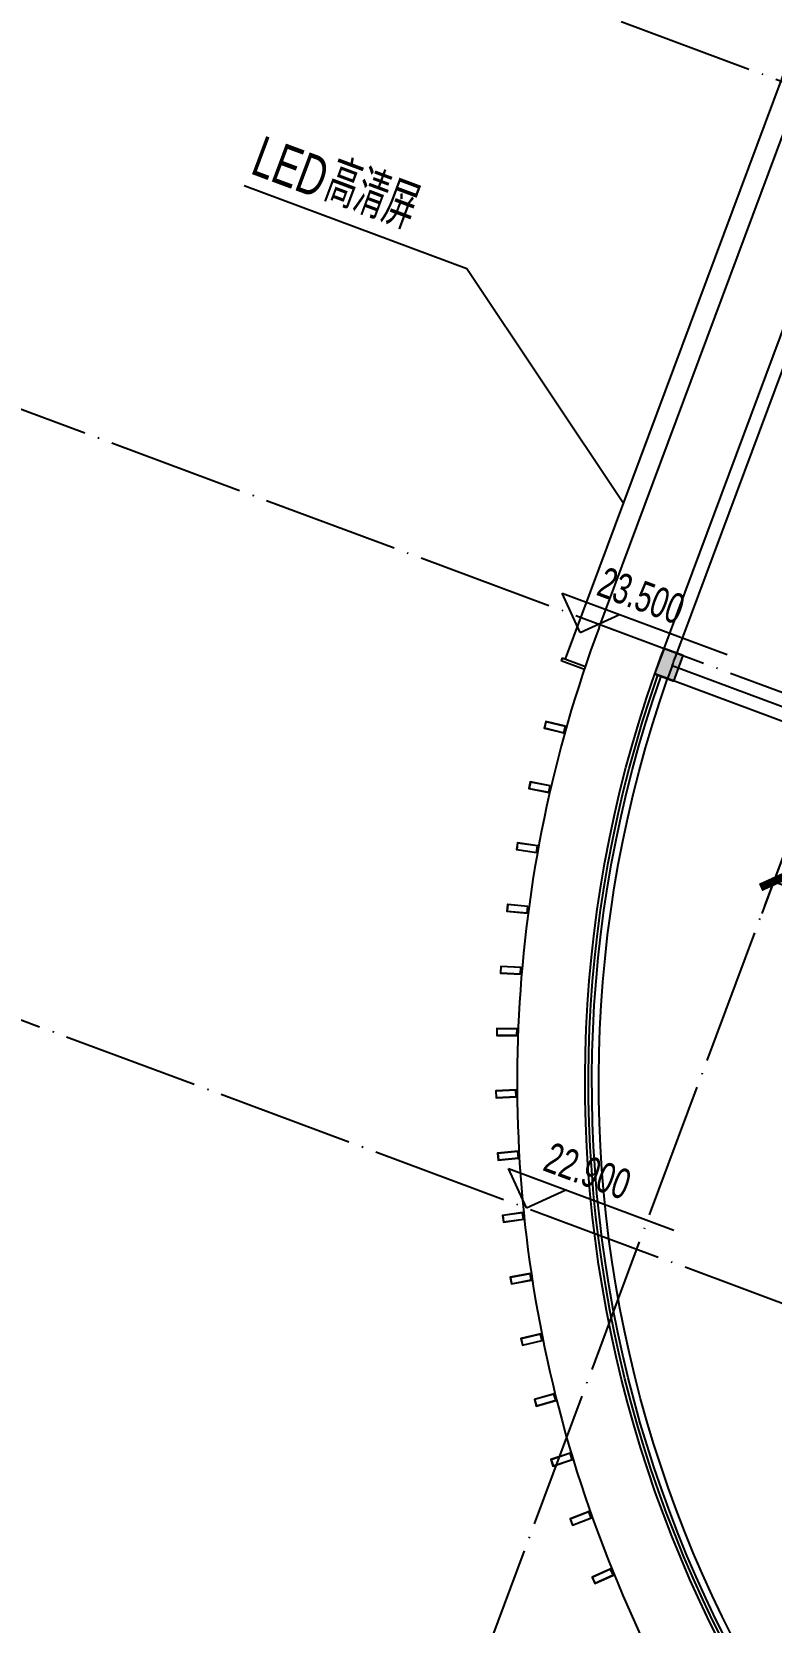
# Model space of a CAD drawing. Header units: millimetres. Extents: x 600121811 to 600690586, y 3472921280 to 3473279938.
# Drawn here: x 600235253 to 600246094, y 3473143536 to 3473166875 of the extents above; entities that cross this region are included whole.
import ezdxf

# ---------------------------------------------------------------- set-up
doc = ezdxf.new("R2010")
doc.units = ezdxf.units.MM
doc.header["$LTSCALE"] = 1000
doc.linetypes.add('AX-MALL-GIRD-200$0$DOTE', pattern=[2.42, 2, -0.2, 0.02, -0.2])
doc.layers.get('0').update_dxf_attribs({"linetype": 'CONTINUOUS'})
for name, color, linetype in [('AX-MALL-DIM-PGJ$0$A-Anno-Dims', 3, 'CONTINUOUS'), ('AX-MALL-DIM-PGJ$0$A-Anno-Note', 241, 'CONTINUOUS'), ('AX-MALL-DIM-PGJ$0$DIM_LEAD', 3, 'CONTINUOUS'), ('AX-MALL-GIRD-200$0$A-Grid', 222, 'AX-MALL-GIRD-200$0$DOTE'), ('AX-MALL-GJ-200$0$A-Anno-Note', 241, 'CONTINUOUS'), ('AX-MALL-WALL-GJ$0$A-Anno-Levl', 201, 'CONTINUOUS'), ('AX-MALL-WALL-GJ$0$A-Anno-Note', 241, 'CONTINUOUS'), ('AX-MALL-WALL-GJ$0$A-Detl-Patt', 8, 'CONTINUOUS'), ('AX-MALL-WALL-GJ$0$A-Detl-Thin', 131, 'CONTINUOUS'), ('AX-MALL-WALL-GJ$0$A-SEE', 254, 'CONTINUOUS'), ('AX-MALL-WALL-GJ$0$A-Wind', 4, 'CONTINUOUS'), ('AX-MALL-WALL-GJ$0$A-Wind-Iden', 11, 'CONTINUOUS'), ('AX-MALL-WALL-GJ$0$AE-METL-01', 43, 'CONTINUOUS'), ('SX-MALL-WALL-L-GJ~WM(IMAX)$0$S-COLU-LSZ', 30, 'CONTINUOUS'), ('SX-MALL-WALL-L-GJ~WM(IMAX)$0$S-PATT-BMCO', 7, 'CONTINUOUS')]:
    doc.layers.add(name, color=color, linetype=linetype)
doc.layers.add('AX-MALL-WALL-GJ$0$M-AUX-TO-ARCH', color=1, linetype='CONTINUOUS', plot=False)
doc.styles.add('AX-MALL-DIM-PGJ$0$_TCH_DIM', font='zy_en.shx', dxfattribs={"width": 0.7, "bigfont": 'zy_cn.shx'})
doc.styles.add('AX-MALL-DIM-PGJ$0$_TCH_DIM_T3', font='zy_en.shx', dxfattribs={"width": 0.7, "bigfont": 'zy_cn.shx'})
doc.styles.add('AX-MALL-WALL-GJ$0$_TCH_DIM', font='zy_en.shx', dxfattribs={"width": 0.7, "bigfont": 'zy_cn.shx'})
doc.dimstyles.new('AX-MALL-DIM-PGJ$0$_TCH_ARCH&&200', dxfattribs={"dimtxt": 595, "dimasz": 300, "dimexe": 500, "dimexo": 500, "dimgap": 152.5, "dimtad": 1, "dimdec": 0, "dimzin": 0, "dimdsep": 46, "dimtxsty": 'AX-MALL-DIM-PGJ$0$_TCH_DIM_T3', "dimblk": 'AX-MALL-DIM-PGJ$0$_ArchTick', "dimcen": 0.09, "dimclrt": 7, "dimazin": 2, "dimtfac": 1, "dimtdec": 0, "dimtix": 1, "dimtmove": 2, "dimatfit": 3, "dimfxl": 500, "dimtolj": 1, "dimtzin": 0, "dimarcsym": 0})

# ---------------------------------------------------------------- blocks, each defined once
blk = doc.blocks.new('AX-MALL-GIRD-200')
at = {"layer": 'AX-MALL-GIRD-200$0$A-Grid'}
for p, q in [((600267815.4, 3473212616.4), (600229085.8, 3473108652.6)), ((600232554.6, 3473171250), (600590450.6, 3473037923.3)), ((600229622.2, 3473163378.5), (600587518.2, 3473030051.7)), ((600226689.8, 3473155507), (600584585.8, 3473022180.2))]:
    blk.add_line(p, q, dxfattribs=at)
blk = doc.blocks.new('AX-MALL-WALL-GJ$0$A$C5469763B')
at = {"layer": 'AX-MALL-WALL-GJ$0$A-Detl-Patt'}
for points in [[(-337183, 25731, -0.31977), (-349697, 42600, -0.31977)], [(-337167, 25779, -0.31977), (-349647, 42601, -0.31977)], [(-337152, 25826, -0.31977), (-349597, 42602, -0.31977)], [(-337121, 25922, -0.31977), (-349497, 42604, -0.31977)]]:
    blk.add_lwpolyline(points, format="xyb", dxfattribs=at)
blk = doc.blocks.new('AX-MALL-WALL-GJ$0$gerthrthrth')
at = {"layer": 'AX-MALL-WALL-GJ$0$A-SEE'}
for points in [[(-100, 300), (-100, 0), (0, 0), (0, 300)], [(-97, 297), (-97, 3), (-3, 3), (-3, 297)]]:
    blk.add_lwpolyline(points, close=True, dxfattribs=at)
blk = doc.blocks.new('AX-MALL-WALL-GJ$0$fgegrhrthr')
at = {"layer": 'AX-MALL-WALL-GJ$0$A-SEE'}
blk.add_line((97127, 88065), (97127, 116053), dxfattribs=at)
blk.add_lwpolyline([(97127, 88065, 0.153697), (100572, 77123, 0.163221), (110335, 69897, 0.007019), (124847, 65415)], format="xyb", dxfattribs=at)
for points in [[(96777, 87461), (97125, 87461)], [(96777, 87461), (96777, 87411)], [(97127, 87411), (96777, 87411)]]:
    blk.add_lwpolyline(points, dxfattribs=at)
at = {"layer": 'AX-MALL-WALL-GJ$0$A-Wind'}
blk.add_line((96827, 87461), (96827, 104861), dxfattribs=at)
at = {"layer": 'AX-MALL-WALL-GJ$0$AE-METL-01'}
for p, rotation in [((96888, 86400), 276.8456075195649), ((96988, 85491), 279.5454047101255), ((97130, 84587), 282.2452019006863), ((97315, 83692), 284.9449990912471), ((97542, 82806), 287.6447962818079), ((97811, 81931), 290.3445934723687), ((98120, 81071), 293.0443906629292), ((98470, 80226), 295.7441878534893), ((98859, 79398), 298.4439850440501), ((99286, 78589), 301.1437822346106), ((99751, 77802), 303.8435794251714), ((100253, 77037), 306.543376117995), ((100790, 76297), 309.2431732398809), ((101362, 75583), 311.9429703617668), ((101966, 74897), 314.6427674836524)]:
    blk.add_blockref('AX-MALL-WALL-GJ$0$gerthrthrth', p, dxfattribs=dict(at, rotation=rotation))
blk = doc.blocks.new('SX-MALL-WALL-L-GJ~WM(IMAX)')
at = {"layer": 'SX-MALL-WALL-L-GJ~WM(IMAX)$0$S-PATT-BMCO'}
h = blk.add_hatch(color=256, dxfattribs=at)
h.dxf.hatch_style = 1
h.paths.add_polyline_path([(600244665, 3473157348), (600244805, 3473157723), (600244524, 3473157827), (600244384, 3473157452)])
at = {"layer": 'SX-MALL-WALL-L-GJ~WM(IMAX)$0$S-COLU-LSZ', "color": 0, "lineweight": -2}
blk.add_lwpolyline([(600244665, 3473157348), (600244805, 3473157723), (600244524, 3473157827), (600244384, 3473157452)], close=True, dxfattribs=at)
blk = doc.blocks.new('AX-MALL-WALL-GJ')
at = {"layer": 'AX-MALL-WALL-GJ$0$A-Anno-Levl'}
for p, q in [((600243292, 3473158059), (600243027, 3473158638)), ((600243027, 3473158638), (600245451, 3473157735)), ((600243292, 3473158059), (600243871, 3473158324)), ((600242506, 3473149615), (600242242, 3473150194)), ((600242242, 3473150194), (600244666, 3473149291)), ((600242506, 3473149615), (600243085, 3473149879))]:
    blk.add_line(p, q, dxfattribs=at)
at = {"layer": 'AX-MALL-WALL-GJ$0$A-Detl-Thin'}
blk.add_line((600244642, 3473157570), (600244576, 3473157385), dxfattribs=at)
for points in [[(600250944, 3473155009), (600244387, 3473157451, -0.00489), (600244508, 3473157784), (600250423, 3473173664)], [(600251013, 3473155196), (600244642, 3473157570, -0.002151), (600244695, 3473157714), (600248498, 3473167922)]]:
    blk.add_lwpolyline(points, format="xyb", dxfattribs=at)
at = {"layer": 'AX-MALL-WALL-GJ$0$A-Detl-Thin', "color": 0, "rotation": 339.5681613098035}
blk.add_blockref('AX-MALL-WALL-GJ$0$fgegrhrthr', (600121811, 3473109515), dxfattribs=at)
at = {"layer": 'AX-MALL-WALL-GJ$0$A-SEE'}
blk.add_blockref('AX-MALL-GIRD-200', (0, 0), dxfattribs=at)
at = {"layer": 'AX-MALL-WALL-GJ$0$A-Wind-Iden'}
blk.add_blockref('SX-MALL-WALL-L-GJ~WM(IMAX)', (0, 0), dxfattribs=at)
at = {"layer": 'AX-MALL-WALL-GJ$0$M-AUX-TO-ARCH', "rotation": 339.5681613092246}
blk.add_blockref('AX-MALL-WALL-GJ$0$A$C5469763B', (600557212, 3472995455), dxfattribs=at)
at = {"layer": 'AX-MALL-WALL-GJ$0$A-Anno-Note', "style": 'AX-MALL-WALL-GJ$0$_TCH_DIM', "width": 0.7}
for s, p in [('23.500', (600243513, 3473158617)), ('22.900', (600242727, 3473150173))]:
    blk.add_text(s, height=446.2, rotation=339.5682, dxfattribs=at).set_placement(p)
blk = doc.blocks.new('AX-MALL-DIM-PGJ$0$_ArchTick')
at = {"color": 0, "linetype": 'ByBlock', "const_width": 0.4}
blk.add_lwpolyline([(-0.5, -0.5), (0.5, 0.5)], dxfattribs=at)
blk = doc.blocks.new('*D280')
at = {"layer": 'AX-MALL-DIM-PGJ$0$A-Anno-Dims', "color": 0, "lineweight": -2, "transparency": 16777216}
for p, q in [((600246774, 3473156135), (600245956, 3473153938)), ((600250898, 3473154599), (600250079, 3473152402)), ((600246131, 3473154407), (600250254, 3473152871))]:
    blk.add_line(p, q, dxfattribs=at)
at = {"layer": 'AX-MALL-DIM-PGJ$0$A-Anno-Dims', "color": 0, "lineweight": -2, "transparency": 16777216, "xscale": 300, "yscale": 300, "zscale": 300}
for p, rotation in [((600246131, 3473154407), 159.5681612801075), ((600250254, 3473152871), 339.5681612801075)]:
    blk.add_blockref('AX-MALL-DIM-PGJ$0$_ArchTick', p, dxfattribs=dict(at, rotation=rotation))
at = {"layer": 'AX-MALL-DIM-PGJ$0$A-Anno-Dims', "color": 7, "transparency": 16777216, "insert": (600248349, 3473154061), "char_height": 595, "attachment_point": 5, "rotation": 339.5682, "style": 'AX-MALL-DIM-PGJ$0$_TCH_DIM_T3'}
blk.add_mtext('\\A1;4400', dxfattribs=at)
blk = doc.blocks.new('AX-MALL-DIM-PGJ')
at = {"layer": 'AX-MALL-DIM-PGJ$0$DIM_LEAD'}
for p, q in [((600241631.2, 3473163399.1), (600238368.5, 3473164614.6)), ((600243927.4, 3473159951), (600241631.2, 3473163399.1))]:
    blk.add_line(p, q, dxfattribs=at)
at = {"layer": 'AX-MALL-DIM-PGJ$0$A-Anno-Note', "style": 'AX-MALL-DIM-PGJ$0$_TCH_DIM', "width": 0.7}
for s, height, p in [('LED', 595, (600238438.4, 3473164802.2)), ('高清屏', 675.18, (600239497.8, 3473164407.5))]:
    blk.add_text(s, height=height, rotation=339.56816, dxfattribs=at).set_placement(p)
at = {"layer": 'AX-MALL-DIM-PGJ$0$A-Anno-Dims'}
dim = blk.add_aligned_dim(p1=(600246949, 3473156603.6), p2=(600251072.2, 3473155067.6), distance=-2344.2, dimstyle='AX-MALL-DIM-PGJ$0$_TCH_ARCH&&200', dxfattribs=at)
dim.commit()
dim.dimension.update_dxf_attribs({"geometry": '*D280', "text_midpoint": (600248349.3, 3473154060.6)})

msp = doc.modelspace()

# ---------------------------------------------------------------- block references
at = {"layer": 'AX-MALL-GJ-200$0$A-Anno-Note'}
for name in ['AX-MALL-WALL-GJ', 'AX-MALL-DIM-PGJ']:
    msp.add_blockref(name, (0, 0), dxfattribs=at)

doc.saveas('drawing.dxf')
